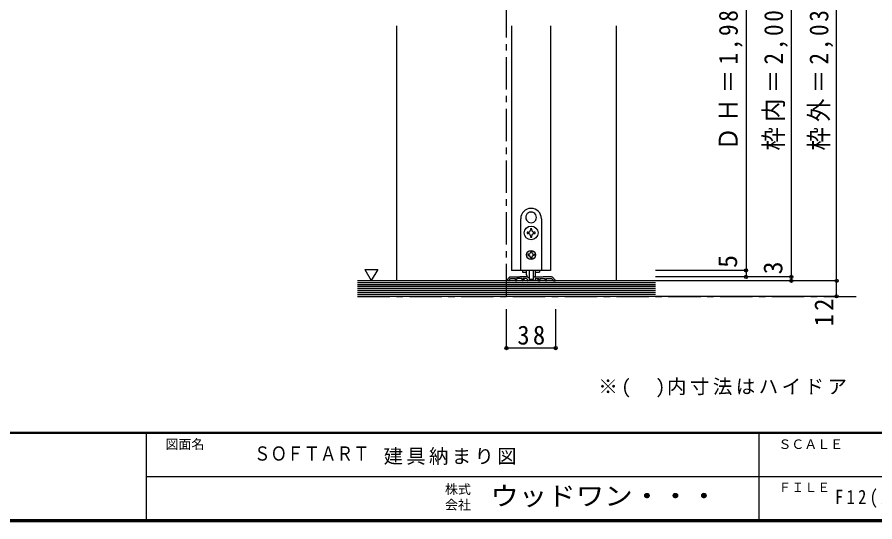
# Model space of a CAD drawing. Units: millimetres, scale not verified. Extents: x -973 to 977, y -718 to 696.
# Drawn here: x -98 to 564, y -701 to -311 of the extents above; entities that cross this region are included whole.
import ezdxf
from ezdxf.enums import TextEntityAlignment as Align

# ---------------------------------------------------------------- set-up
doc = ezdxf.new("R2010")
doc.units = ezdxf.units.MM
doc.header["$LTSCALE"] = 5
doc.header["$PDMODE"] = 32
doc.header["$PDSIZE"] = 2.5
doc.linetypes.add('CHAIN1', pattern=[8, 5, -1, 1, -1])
for name, color, linetype in [('0-1_通り芯', 4, 'CHAIN1'), ('0-3_仕上げ', 2, 'Continuous'), ('0-4_枠', 3, 'Continuous'), ('0-6_扉', 6, 'Continuous'), ('0-7_金物', 7, 'Continuous'), ('0-A_文字', 3, 'Continuous'), ('0-B_寸法', 7, 'Continuous'), ('F-0_補助線', 7, 'Continuous'), ('F-1_枠', 6, 'Continuous'), ('F-A_文字', 7, 'Continuous')]:
    doc.layers.add(name, color=color, linetype=linetype)
doc.styles.add('HGP明朝B', font='')
doc.styles.add('ＭＳ ゴシック', font='')
doc.styles.get('HGP明朝B').set_extended_font_data('HGP明朝B')
doc.styles.get('ＭＳ ゴシック').set_extended_font_data('MS Gothic')

msp = doc.modelspace()

# ---------------------------------------------------------------- linework, layer by layer
at = {"layer": '0-1_通り芯'}
for p, q in [((279.986, -526.5), (279.986, -18.5)), ((164.986, -526.5), (553.986, -526.5))]:
    msp.add_line(p, q, dxfattribs=at)
at = {"layer": '0-3_仕上げ'}
for p, q in [((394.986, -514.5), (164.986, -514.5)), ((394.986, -526.5), (164.986, -526.5))]:
    msp.add_line(p, q, dxfattribs=at)
at = {"layer": '0-3_仕上げ', "color": 7}
for p, q in [((394.986, -516), (164.986, -516)), ((394.986, -517.5), (164.986, -517.5)), ((394.986, -519), (164.986, -519)), ((394.986, -520.5), (164.986, -520.5)), ((394.986, -522), (164.986, -522)), ((394.986, -523.5), (164.986, -523.5)), ((394.986, -525), (164.986, -525))]:
    msp.add_line(p, q, dxfattribs=at)
at = {"layer": '0-4_枠', "color": 4}
for p, q in [((194.986, -317.5), (194.986, -514.5)), ((364.986, -514.5), (364.986, -317.5))]:
    msp.add_line(p, q, dxfattribs=at)
at = {"layer": '0-6_扉'}
for p, q in [((283.986, -317.5), (283.986, -506.5)), ((313.986, -317.5), (313.986, -506.5)), ((313.986, -506.5), (283.986, -506.5))]:
    msp.add_line(p, q, dxfattribs=at)
at = {"layer": '0-7_金物'}
for p, q in [((298.887, -461.351), (298.986, -461.45)), ((299.085, -461.351), (298.986, -461.45)), ((290.986, -506.5), (290.986, -466.5)), ((295.344, -467.489), (295.479, -467.525)), ((295.443, -467.66), (295.479, -467.525)), ((302.629, -467.489), (302.494, -467.525)), ((302.53, -467.66), (302.494, -467.525)), ((306.986, -466.5), (306.986, -506.5)), ((298.486, -474.35), (298.486, -475.3)), ((299.486, -474.35), (298.486, -474.35)), ((299.486, -475.3), (299.486, -474.35)), ((296.786, -477), (295.836, -477)), ((295.836, -477), (295.836, -478)), ((295.836, -478), (296.786, -478)), ((299.486, -480.65), (299.486, -479.7)), ((302.136, -477), (301.186, -477)), ((301.186, -478), (302.136, -478)), ((302.136, -478), (302.136, -477)), ((297.186, -494), (296.586, -494)), ((296.586, -494), (296.586, -495)), ((296.586, -495), (297.186, -495)), ((298.486, -492.1), (299.486, -492.1)), ((298.486, -492.1), (298.486, -492.7)), ((298.486, -496.3), (298.486, -496.9)), ((299.486, -492.1), (299.486, -492.7)), ((299.486, -496.3), (299.486, -496.9)), ((300.786, -494), (301.386, -494)), ((299.486, -496.9), (298.486, -496.9)), ((306.986, -506.5), (290.986, -506.5)), ((292.386, -506.5), (292.386, -507.7)), ((292.386, -507.7), (295.519, -507.7)), ((295.486, -509.921), (295.486, -506.5)), ((297.486, -506.5), (297.486, -513.121)), ((300.486, -506.5), (300.486, -513.112)), ((302.454, -507.7), (305.586, -507.7)), ((302.486, -509.921), (302.486, -506.5)), ((305.586, -506.5), (305.586, -507.7)), ((300.186, -513.421), (297.786, -513.421))]:
    msp.add_line(p, q, dxfattribs=at)
at = {"layer": '0-7_金物', "color": 3}
for p, q in [((282.411, -511.793), (280.045, -514.159)), ((281.786, -514.5), (280.186, -514.5)), ((281.986, -513.914), (283.2, -512.7)), ((281.986, -514.3), (281.986, -513.914)), ((283.118, -511.5), (289.686, -511.5)), ((283.2, -512.7), (286.986, -512.7)), ((286.986, -514.2), (286.986, -512.7)), ((287.286, -514.5), (287.686, -514.5)), ((287.986, -514.2), (287.986, -512.7)), ((295.758, -511.5), (290.286, -511.5)), ((293.586, -514.5), (292.286, -514.5)), ((295.386, -512.7), (292.986, -512.7)), ((292.986, -512.7), (292.986, -513.7)), ((293.586, -513.7), (292.986, -513.7)), ((295.886, -513.2), (295.886, -514.2)), ((295.911, -511.524), (297.04, -511.888)), ((301.786, -514.5), (296.186, -514.5)), ((297.386, -512.364), (297.386, -513.4)), ((297.686, -513.7), (300.286, -513.7)), ((300.586, -512.364), (300.586, -513.4)), ((302.061, -511.524), (300.933, -511.888)), ((302.086, -513.2), (302.086, -514.2)), ((302.215, -511.5), (307.686, -511.5)), ((302.586, -512.7), (304.986, -512.7)), ((304.386, -513.7), (304.986, -513.7)), ((304.386, -514.5), (305.686, -514.5)), ((304.986, -512.7), (304.986, -513.7)), ((305.986, -514.2), (305.986, -512.7)), ((305.986, -512.7), (309.986, -512.7)), ((314.855, -511.5), (308.286, -511.5)), ((309.986, -514.2), (309.986, -512.7)), ((310.686, -514.5), (310.286, -514.5)), ((310.986, -512.7), (314.772, -512.7)), ((310.986, -514.2), (310.986, -512.7)), ((315.986, -513.914), (314.772, -512.7)), ((315.562, -511.793), (317.928, -514.159)), ((315.986, -514.3), (315.986, -513.914)), ((316.186, -514.5), (317.786, -514.5))]:
    msp.add_line(p, q, dxfattribs=at)
at = {"layer": '0-7_金物'}
for points in [[(298.486, -479.7), (298.486, -480.65), (299.486, -480.65)], [(301.386, -494), (301.386, -495), (300.786, -495)]]:
    msp.add_lwpolyline(points, dxfattribs=at)
at = {"layer": '0-7_金物', "color": 3}
for points in [[(291.986, -514.2), (291.986, -512.7), (287.986, -512.7)], [(289.686, -511.5), (289.986, -511.8), (290.286, -511.5)], [(308.286, -511.5), (307.986, -511.8), (307.686, -511.5)]]:
    msp.add_lwpolyline(points, dxfattribs=at)
at = {"layer": '0-7_金物'}
for centre, radius in [((298.986, -477.5), 5.35), ((298.986, -494.5), 3.5)]:
    msp.add_circle(centre, radius, dxfattribs=at)
for centre, radius, start, end in [((298.986, -466.5), 8, 0, 180), ((298.986, -465.5), 4.15, 91.3645, 208.6355), ((298.986, -465.5), 4.15, 331.3645, 88.6355), ((298.986, -465.5), 4.15, 211.3645, 328.6355), ((296.786, -475.3), 1.7, 270, 0), ((301.186, -475.3), 1.7, 180, 270), ((296.786, -479.7), 1.7, 0, 90), ((301.186, -479.7), 1.7, 90, 180), ((297.186, -492.7), 1.3, 270, 0), ((297.186, -496.3), 1.3, 0, 90), ((300.786, -492.7), 1.3, 180, 270), ((300.786, -496.3), 1.3, 90, 180), ((297.486, -509.921), 2, 180, 264.78409), ((300.486, -509.921), 2, 275.21591, 0), ((297.286, -512.112), 0.2, 0, 84.78409), ((297.786, -513.121), 0.3, 180, 270), ((300.186, -513.121), 0.3, 270, 0), ((300.686, -512.112), 0.2, 95.21591, 180)]:
    msp.add_arc(centre, radius, start, end, dxfattribs=at)
at = {"layer": '0-7_金物', "color": 3}
for centre, radius, start, end in [((279.786, -514.3), 0.2, 270, 45), ((280.186, -514.3), 0.2, 135, 270), ((281.786, -514.3), 0.2, 270, 0), ((283.118, -512.5), 1, 90, 135), ((287.286, -514.2), 0.3, 180, 270), ((287.686, -514.2), 0.3, 270, 0), ((292.286, -514.2), 0.3, 180, 270), ((293.586, -514.1), 0.4, 0, 90), ((293.586, -514.1), 0.4, 270, 0), ((295.386, -513.2), 0.5, 0, 90), ((295.758, -512), 0.5, 72.1213, 90), ((296.186, -514.2), 0.3, 180, 270), ((296.886, -512.364), 0.5, 0, 72.1213), ((297.686, -513.4), 0.3, 180, 270), ((300.286, -513.4), 0.3, 270, 0), ((301.086, -512.364), 0.5, 107.8787, 180), ((301.786, -514.2), 0.3, 270, 0), ((302.215, -512), 0.5, 90, 107.8787), ((302.586, -513.2), 0.5, 90, 180), ((304.386, -514.1), 0.4, 90, 180), ((304.386, -514.1), 0.4, 180, 270), ((305.686, -514.2), 0.3, 270, 0), ((310.286, -514.2), 0.3, 180, 270), ((310.686, -514.2), 0.3, 270, 0), ((314.855, -512.5), 1, 45, 90), ((316.186, -514.3), 0.2, 180, 270), ((317.786, -514.3), 0.2, 270, 45)]:
    msp.add_arc(centre, radius, start, end, dxfattribs=at)
at = {"layer": '0-A_文字', "color": 7}
msp.add_line((170.551, -505.686), (175.551, -514.347), dxfattribs=at)
msp.add_lwpolyline([(170.551, -505.686), (180.551, -505.686), (175.551, -514.347)], dxfattribs=at)
at = {"layer": '0-B_寸法', "color": 4}
for p, q in [((534.986, -514.5), (534.986, -76.5)), ((499.986, -511.5), (499.986, -106.5)), ((464.986, -120.5), (464.986, -506.5)), ((464.986, -506.5), (394.986, -506.5)), ((464.986, -506.5), (464.986, -511.5)), ((499.986, -511.5), (394.986, -511.5)), ((534.986, -514.5), (394.986, -514.5)), ((499.986, -514.5), (499.986, -511.5)), ((534.986, -526.5), (534.986, -514.5)), ((534.986, -526.5), (394.986, -526.5)), ((279.986, -566.5), (279.986, -536.5)), ((317.986, -566.5), (317.986, -536.5)), ((317.986, -566.5), (279.986, -566.5))]:
    msp.add_line(p, q, dxfattribs=at)
at = {"layer": '0-B_寸法'}
for p in [(464.986, -506.5), (464.986, -511.5), (499.986, -511.5), (499.986, -514.5), (534.986, -514.5), (534.986, -526.5), (279.986, -566.5), (317.986, -566.5)]:
    msp.add_point(p, dxfattribs=at)
at = {"layer": 'F-1_枠'}
for p, q in [((976.653, -631.667), (-973.347, -631.667)), ((976.653, -632.5), (-973.347, -632.5)), ((1.653, -632.5), (1.653, -699.167)), ((474.986, -632.5), (474.986, -699.167)), ((1.653, -665.833), (974.986, -665.834)), ((976.653, -699.167), (-973.347, -699.167)), ((976.653, -700), (-973.347, -700)), ((976.653, -700.833), (-973.347, -700.833))]:
    msp.add_line(p, q, dxfattribs=at)

# ---------------------------------------------------------------- texts
at = {"layer": '0-A_文字', "color": 7, "insert": (350.925, -604.63), "char_height": 11, "attachment_point": 7, "style": 'ＭＳ ゴシック'}
msp.add_mtext('\\T1.18;※(\u3000)内寸法はハイドア', dxfattribs=at)
at = {"layer": '0-B_寸法', "style": 'ＭＳ ゴシック'}
for s, p in [('5', (462.486, -504.5)), ('3', (497.486, -509.5))]:
    msp.add_text(s, height=14.66, rotation=90, dxfattribs=at).set_placement(p, align=Align.BOTTOM_LEFT)
at = {"layer": '0-B_寸法', "char_height": 14.66, "attachment_point": 7, "rotation": 90, "style": 'ＭＳ ゴシック'}
for s, insert in [('\\T1.23;\\W0.9;ＤＨ＝1,983\\~(2,183)', (462.486, -413.75)), ('\\T1.23;\\W0.9;枠内＝2,002\\~(2,202)', (497.486, -413.75)), ('\\T1.23;\\W0.9;枠外＝2,035\\~(2,235)', (532.486, -413.75)), ('\\T1.27;\\W0.95;12', (532.486, -549.75))]:
    msp.add_mtext(s, dxfattribs=dict(at, insert=insert))
at = {"layer": '0-B_寸法', "insert": (288.361, -564), "char_height": 14.66, "attachment_point": 7, "style": 'ＭＳ ゴシック'}
msp.add_mtext('\\T1.27;\\W0.95;38', dxfattribs=at)
at = {"layer": 'F-0_補助線', "style": 'HGP明朝B', "width": 0.85}
msp.add_text('ＳＯＦＴＡＲＴ', height=11, dxfattribs=at).set_placement((84.986, -656.798), align=Align.BOTTOM_LEFT)
at = {"layer": 'F-0_補助線', "insert": (185.035, -656.798), "char_height": 11, "attachment_point": 7, "style": 'ＭＳ ゴシック'}
msp.add_mtext('\\T1.17;建具納まり図', dxfattribs=at)
at = {"layer": 'F-A_文字', "style": 'ＭＳ ゴシック'}
for s, p in [('図面名', (16.653, -646.667)), ('ＳＣＡＬＥ', (489.986, -646.667)), ('株式', (232.486, -681.5)), ('ＦＩＬＥ', (489.986, -680)), ('会社', (232.486, -693.5))]:
    msp.add_text(s, height=7.331, dxfattribs=at).set_placement(p, align=Align.BOTTOM_LEFT)
at = {"layer": 'F-A_文字', "style": 'ＭＳ ゴシック', "width": 1.1}
msp.add_text('ウッドワン・・・', height=14.66, dxfattribs=at).set_placement((267.486, -692.5), align=Align.BOTTOM_LEFT)
at = {"layer": 'F-A_文字', "insert": (533.736, -690.001), "char_height": 11, "attachment_point": 7, "style": 'ＭＳ ゴシック'}
msp.add_mtext('\\T1.4;\\W0.85;F12(X)-E3234e_S01', dxfattribs=at)

doc.saveas('drawing.dxf')
